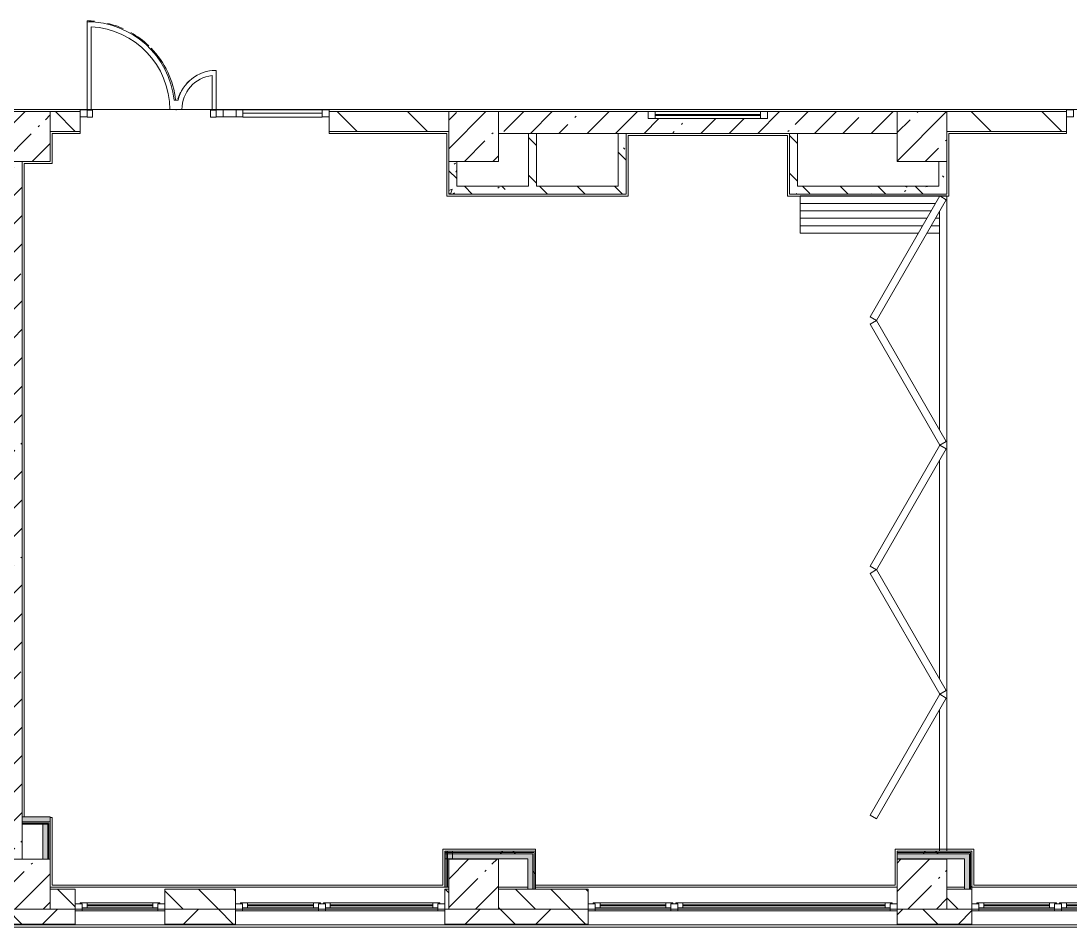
# Model space of a CAD drawing. Header units: millimetres. Extents: x 81671 to 282875, y -8553 to 29000.
# Drawn here: x 195376 to 205904, y -280 to 8808 of the extents above; entities that cross this region are included whole.
import ezdxf

# ---------------------------------------------------------------- set-up
doc = ezdxf.new("R2010")
doc.units = ezdxf.units.MM
for name, color, linetype, lineweight, true_color in [('A-DETL-GENF-4', 7, 'Continuous', 5, 0xaaaaaa), ('A-DOOR-6', 7, 'Continuous', 5, 0xaaaaaa), ('A-DOOR-FRAM-4', 7, 'Continuous', 5, 0xaaaaaa), ('A-FLOR-3', 7, 'Continuous', 5, 0xaaaaaa), ('I-WALL-3', 7, 'Continuous', 5, 0xe7e7e7), ('I-WALL-4', 7, 'Continuous', 9, 0xe7e7e7), ('I-WALL-7', 7, 'Continuous', 5, 0x787878)]:
    doc.layers.add(name, color=color, linetype=linetype, lineweight=lineweight, true_color=true_color)
for name, color, linetype, lineweight in [('A-GLAZ-3', 7, 'Continuous', 5), ('A-GLAZ-CURT-2', 7, 'Continuous', 5), ('A-GLAZ-CWMG-2', 7, 'Continuous', 5), ('A-WALL', 7, 'Continuous', 9), ('A-WALL-4', 7, 'Continuous', 5), ('I-WALL-5', 7, 'Continuous', 5), ('S-COLS-2', 7, 'Continuous', 5)]:
    doc.layers.add(name, color=color, linetype=linetype, lineweight=lineweight)
pattern_1 = [(45, (147759.1, 0), (-285.123, 285.123), []), (45, (148044.2, 0), (-285.123, 285.123), [504.031, -100.806, 16.764, -84.042])]
pattern_2 = [(135, (147759.1, 0), (-353.5534, -353.5534), [])]
pattern_3 = [(135, (147759.1, 0), (-377.171, -377.171), [533.4, -88.9, 17.78, -88.9]), (135, (147759.1, 376.94), (-377.171, -377.171), []), (50, (147759.1, 0), (637.6445, -55.7866), [66.675, -733.425]), (355, (147759.1, 0), (-123.3494, 668.699), [53.34, -586.74]), (100.451, (147812.23, -4.65), (514.299, 612.908), [56.665, -623.315]), (46.184, (147759.1, 177.8), (948.776, -147.15), [100.012, -1100.137]), (96.636, (147838.2, 165.5), (830.909, 865.997), [84.998, -934.973]), (351.184, (147759.1, 177.8), (830.918, 865.988), [80.01, -880.11]), (21, (147848, 133.35), (530.6506, -357.9283), [66.675, -733.425]), (326, (147848, 133.35), (216.308, 644.6585), [53.34, -586.74]), (71.451, (147892.2, 103.5), (746.9596, 286.724), [56.665, -623.315]), (37.5, (147759.1, 0), (10.8105, 295.9426), [16.764, -562.864, 16.764, -578.866, -588.962]), (37.5, (147759.1, 0), (10.8105, 295.9426), [-1175.258, 16.764, -572.198]), (7.5, (147759.1, 0), (233.8692, 350.6318), [16.764, -322.834, 16.764, -549.529, -224.472]), (7.5, (147759.1, 0), (233.8692, 350.6318), [-905.891, 16.764, -207.708]), (327.5, (147560.85, 0), (474.5678, -20.0513), [16.764, -205.486, 16.764, -676.656, -920.115]), (327.5, (147560.85, 0), (474.5678, -20.0513), [-915.67, 16.764, -903.351]), (317.5, (147471.95, 0), (518.4522, 88.9934), [16.764, -272.161, 16.764, -443.738, -653.415]), (317.5, (147471.95, 0), (518.4522, 88.9934), [-749.427, 16.764, -636.651])]
pattern_4 = [(45, (147759.1, 0), (-530.33, 530.33), []), (135, (147759.1, 0), (-530.33, -530.33), [])]

# ---------------------------------------------------------------- blocks, each defined once
blk = doc.blocks.new('BSC_Колонна _Прямоугольная - 500х500-V48-1_4_3_птичка')
at = {"layer": 'S-COLS-2'}
h = blk.add_hatch(dxfattribs=at)
h.set_pattern_fill('FP_102', color=256, style=0, pattern_type=2)
h.set_pattern_definition([(45, (-47660, -7650), (-285.123, 285.123), []), (45, (-47374.88, -7650), (-285.123, 285.123), [504.031, -100.806, 16.764, -84.042])])
h.paths.add_polyline_path([(250, -250), (250, 250), (-250, 250), (-250, -250), (-30, -250)])
for p, q in [((250, 250), (-250, 250)), ((-250, 250), (-250, -250)), ((250, -250), (250, 250)), ((-250, -250), (250, -250))]:
    blk.add_line(p, q, dxfattribs=at)
blk = doc.blocks.new('BSC_Колонна _Прямоугольная - 500х500-V49-1_4_3_птичка')
at = {"layer": 'S-COLS-2'}
h = blk.add_hatch(dxfattribs=at)
h.set_pattern_fill('FP_103', color=256, style=0, pattern_type=2)
h.set_pattern_definition([(45, (-52160, -7650), (-285.123, 285.123), []), (45, (-51874.88, -7650), (-285.123, 285.123), [504.031, -100.806, 16.764, -84.042])])
h.paths.add_polyline_path([(-250, -250), (250, -250), (250, 250), (-250, 250), (-250, 30)])
for p, q in [((250, 250), (-250, 250)), ((-250, 250), (-250, -250)), ((250, -250), (250, 250)), ((-250, -250), (250, -250))]:
    blk.add_line(p, q, dxfattribs=at)
blk = doc.blocks.new('BSC_Колонна _Прямоугольная - 500х500-V55-1_4_3_птичка')
at = {"layer": 'S-COLS-2'}
h = blk.add_hatch(dxfattribs=at)
h.set_pattern_fill('FP_109', color=256, style=0, pattern_type=2)
h.set_pattern_definition([(45, (-47660, -150), (-285.123, 285.123), []), (45, (-47374.88, -150), (-285.123, 285.123), [504.031, -100.806, 16.764, -84.042])])
h.paths.add_polyline_path([(250, -250), (250, 250), (-250, 250), (-250, -250)])
for p, q in [((250, 250), (-250, 250)), ((-250, 250), (-250, -250)), ((250, -250), (250, 250)), ((-250, -250), (250, -250))]:
    blk.add_line(p, q, dxfattribs=at)
blk = doc.blocks.new('BSC_Колонна _Прямоугольная - 500х500-V56-1_4_3_птичка')
at = {"layer": 'S-COLS-2'}
h = blk.add_hatch(dxfattribs=at)
h.set_pattern_fill('FP_110', color=256, style=0, pattern_type=2)
h.set_pattern_definition([(45, (-52160, -150), (-285.123, 285.123), []), (45, (-51874.88, -150), (-285.123, 285.123), [504.031, -100.806, 16.764, -84.042])])
h.paths.add_polyline_path([(-250, -250), (250, -250), (250, 250), (-250, 250), (-250, -245)])
for p, q in [((250, 250), (-250, 250)), ((-250, 250), (-250, -250)), ((250, -250), (250, 250)), ((-250, -250), (250, -250))]:
    blk.add_line(p, q, dxfattribs=at)
blk = doc.blocks.new('120_Окно_СКБ_1Ст - 120_Окно_СКБ_1Ст 900х2500_h_-20664874-1_4_3_птичка')
at = {"layer": 'A-GLAZ-3'}
for p, q in [((-450, -127), (-450, -57)), ((-450, -57), (-380, -57)), ((450, -57), (-450, -57)), ((-380, -57), (-380, -127)), ((380, -87), (-380, -87)), ((-380, -87), (-380, -127)), ((-330, -137), (-330, -87)), ((330, -137), (330, -87)), ((380, -127), (380, -57)), ((380, -57), (450, -57)), ((380, -127), (380, -87)), ((450, -57), (450, -127)), ((-380, -127), (-450, -127)), ((-450, -127), (-400, -127)), ((-380, -127), (-400, -127)), ((-400, -127), (-400, -137)), ((-400, -137), (400, -137)), ((400, -137), (-400, -137)), ((-330, -107), (330, -107)), ((330, -117), (-330, -117)), ((450, -127), (380, -127)), ((400, -127), (380, -127)), ((400, -127), (450, -127)), ((400, -137), (400, -127))]:
    blk.add_line(p, q, dxfattribs=at)
blk = doc.blocks.new('120_Окно_СКБ_2Ст - 120_Окно_СКБ_2Ст 2100х2500 _мал створка справа_-V69-1_4_3_птичка')
at = {"layer": 'A-GLAZ-3'}
for p, q in [((-1050, -127), (-1050, -57)), ((-1050, -57), (-980, -57)), ((1050, -57), (-1050, -57)), ((-980, -57), (-980, -127)), ((150, -87), (-980, -87)), ((-980, -87), (-980, -127)), ((-930, -137), (-930, -87)), ((100, -137), (100, -87)), ((150, -127), (150, -57)), ((150, -57), (220, -57)), ((150, -127), (150, -87)), ((220, -57), (220, -127)), ((980, -87), (220, -87)), ((220, -87), (220, -127)), ((270, -137), (270, -87)), ((930, -137), (930, -87)), ((980, -127), (980, -57)), ((980, -57), (1050, -57)), ((980, -127), (980, -87)), ((1050, -57), (1050, -127)), ((-980, -127), (-1050, -127)), ((-1050, -127), (-1000, -127)), ((-980, -127), (-1000, -127)), ((-1000, -127), (-1000, -137)), ((-1000, -137), (170, -137)), ((170, -137), (-1000, -137)), ((-930, -107), (100, -107)), ((100, -117), (-930, -117)), ((220, -127), (150, -127)), ((170, -127), (150, -127)), ((170, -127), (200, -127)), ((170, -137), (170, -127)), ((220, -127), (200, -127)), ((200, -127), (200, -137)), ((200, -137), (1000, -137)), ((1000, -137), (200, -137)), ((270, -107), (930, -107)), ((930, -117), (270, -117)), ((1050, -127), (980, -127)), ((1000, -127), (980, -127)), ((1000, -127), (1050, -127)), ((1000, -137), (1000, -127))]:
    blk.add_line(p, q, dxfattribs=at)
blk = doc.blocks.new('120_Окно_СКБ_2Ст - 120_Окно_СКБ_2Ст 3100х2500 _мал_створка слева_-22446080-1_4_3_птичка')
at = {"layer": 'A-GLAZ-3'}
for p, q in [((-1550, -127), (-1550, -57)), ((-1550, -57), (-1480, -57)), ((1550, -57), (-1550, -57)), ((-1480, -57), (-1480, -127)), ((650, -87), (-1480, -87)), ((-1480, -87), (-1480, -127)), ((-1430, -137), (-1430, -87)), ((600, -137), (600, -87)), ((650, -127), (650, -57)), ((650, -57), (720, -57)), ((650, -127), (650, -87)), ((720, -57), (720, -127)), ((1480, -87), (720, -87)), ((720, -87), (720, -127)), ((770, -137), (770, -87)), ((1430, -137), (1430, -87)), ((1480, -127), (1480, -57)), ((1480, -57), (1550, -57)), ((1480, -127), (1480, -87)), ((1550, -57), (1550, -127)), ((-1480, -127), (-1550, -127)), ((-1550, -127), (-1500, -127)), ((-1480, -127), (-1500, -127)), ((-1500, -127), (-1500, -137)), ((-1500, -137), (670, -137)), ((670, -137), (-1500, -137)), ((-1430, -107), (600, -107)), ((600, -117), (-1430, -117)), ((720, -127), (650, -127)), ((670, -127), (650, -127)), ((670, -127), (700, -127)), ((670, -137), (670, -127)), ((720, -127), (700, -127)), ((700, -127), (700, -137)), ((700, -137), (1500, -137)), ((1500, -137), (700, -137)), ((770, -107), (1430, -107)), ((1430, -117), (770, -117)), ((1550, -127), (1480, -127)), ((1500, -127), (1480, -127)), ((1500, -127), (1550, -127)), ((1500, -137), (1500, -127))]:
    blk.add_line(p, q, dxfattribs=at)
blk = doc.blocks.new('DOR__перегородка__Прямоугольная - ТП-3_ Вн_ДПГ_6820х3300h-19315679-1_4_3_птичка')
at = {"layer": 'A-DOOR-6'}
for p, q in [((6445, 1474), (6820, 1474)), ((6445, 1474), (6445, 288)), ((6520, 1474), (6520, 244)), ((6595, 1474), (6595, 201)), ((6670, 1474), (6670, 158)), ((6745, 1474), (6745, 114)), ((6820, 1474), (6820, 0)), ((6445, 201), (6445, 75)), ((6520, 158), (6520, 75)), ((6595, 114), (6595, 75)), ((246, 75), (1664, 75)), ((246, 0), (6820, 0)), ((1814, 75), (1827, 75)), ((1977, 75), (4164, 75)), ((4314, 75), (4325, 75)), ((4475, 75), (6663, 75)), ((6813, 75), (6820, 75))]:
    blk.add_line(p, q, dxfattribs=at)
at = {"layer": 'A-DOOR-FRAM-4'}
for p, q in [((570, 707), (608, 772)), ((608, 772), (1820, 72)), ((1821, 72), (3033, 772)), ((3033, 772), (3071, 707)), ((3070, 707), (3107, 772)), ((3107, 772), (4320, 72)), ((4319, 72), (5532, 772)), ((5532, 772), (5569, 707)), ((5569, 707), (5607, 772)), ((5607, 772), (6819, 72)), ((1783, 7), (570, 707)), ((3071, 707), (1858, 7)), ((4282, 7), (3070, 707)), ((5569, 707), (4357, 7)), ((6781, 7), (5569, 707)), ((1820, 72), (1783, 7)), ((1858, 7), (1821, 72)), ((4320, 72), (4282, 7)), ((4357, 7), (4319, 72)), ((6819, 72), (6781, 7))]:
    blk.add_line(p, q, dxfattribs=at)
blk = doc.blocks.new('BSC_Колонна _Прямоугольная - 500х500-V78-1_4_3_птичка')
at = {"layer": 'S-COLS-2'}
h = blk.add_hatch(dxfattribs=at)
h.set_pattern_fill('FP_138', color=256, style=0, pattern_type=2)
h.set_pattern_definition([(45, (-56660, -150), (-285.123, 285.123), []), (45, (-56374.88, -150), (-285.123, 285.123), [504.031, -100.806, 16.764, -84.042])])
h.paths.add_polyline_path([(84, -250), (250, -250), (250, 250), (-250, 250), (-250, -250)])
for p, q in [((250, 250), (-250, 250)), ((-250, 250), (-250, -250)), ((250, -250), (250, 250)), ((-250, -250), (250, -250))]:
    blk.add_line(p, q, dxfattribs=at)
blk = doc.blocks.new('BSC_Колонна _Прямоугольная - 500х500-V79-1_4_3_птичка')
at = {"layer": 'S-COLS-2'}
h = blk.add_hatch(dxfattribs=at)
h.set_pattern_fill('FP_139', color=256, style=0, pattern_type=2)
h.set_pattern_definition([(45, (-56660, -7650), (-285.123, 285.123), []), (45, (-56374.88, -7650), (-285.123, 285.123), [504.031, -100.806, 16.764, -84.042])])
h.paths.add_polyline_path([(250, -250), (250, 250), (-250, 250), (-250, -250), (243, -250)])
for p, q in [((250, 250), (-250, 250)), ((-250, 250), (-250, -250)), ((250, -250), (250, 250)), ((-250, -250), (250, -250))]:
    blk.add_line(p, q, dxfattribs=at)
blk = doc.blocks.new('Прямоугольный импост - 50 x 70 мм-31700031-1_4_3_птичка')
at = {"layer": 'A-GLAZ-CWMG-2'}
for p, q in [((-70, 35), (0, 35)), ((-70, -35), (-70, 35)), ((0, 35), (0, -35)), ((0, -35), (-70, -35))]:
    blk.add_line(p, q, dxfattribs=at)
blk = doc.blocks.new('Дверь_Витражная_остекление_ - ДВН_ДАО_Главный вход_1200 в свету-V198-1_4_3_птичка')
at = {"layer": 'A-DETL-GENF-4'}
for p, q in [((-607.5, 925), (-647.5, 925)), ((-647.5, 925), (-647.5, 917)), ((-607.5, 914.7), (-607.5, 925)), ((647.5, 430), (607.5, 430)), ((-647.5, 30), (-607.5, 30)), ((-592.5, 30), (-647.5, 30)), ((-607.5, 30), (-607.5, 37)), ((-592.5, -40), (-592.5, 30)), ((592.5, -40), (592.5, 30)), ((592.5, 30), (647.5, 30)), ((607.5, 37), (607.5, 30)), ((607.5, 30), (647.5, 30)), ((-647.5, -40), (-592.5, -40)), ((647.5, -40), (592.5, -40))]:
    blk.add_line(p, q, dxfattribs=at)
at = {"layer": 'A-DOOR-6'}
blk.add_line((-647.5, 925), (-647.5, 917), dxfattribs=at)
for centre, radius, start, end in [((-647.5, 30), 895, 85.18514, 90), ((-647.5, 30), 895, 66.09157, 76.75735), ((-647.5, 30), 895, 46.29046, 60.65283), ((-647.5, 30), 895, 6.49726, 44.08654), ((647.5, 30), 400, 132.31117, 137.0053), ((647.5, 30), 400, 111.27932, 114.05027), ((647.5, 30), 400, 152.83924, 163.42706), ((647.5, 30), 400, 178.97108, 180), ((-647.5, 30), 895, 360, 0.45558)]:
    blk.add_arc(centre, radius, start, end, dxfattribs=at)
blk = doc.blocks.new('Системная панель - Стемалит - 40мм-31720939-1_4_3_птичка')
at = {"layer": 'A-GLAZ-CURT-2'}
for p, q in [((65, 35), (-65, 35)), ((-65, 35), (-65, -35)), ((65, -35), (65, 35)), ((-65, -35), (65, -35))]:
    blk.add_line(p, q, dxfattribs=at)
blk = doc.blocks.new('Прямоугольный импост - 50 x 70 мм-31687886-1_4_3_птичка')
at = {"layer": 'A-GLAZ-CWMG-2'}
for p, q in [((-35, 35), (35, 35)), ((-35, -35), (-35, 35)), ((35, 35), (35, -35)), ((35, -35), (-35, -35))]:
    blk.add_line(p, q, dxfattribs=at)
blk = doc.blocks.new('Прямоугольный импост - 50 x 70 мм-V194-1_4_3_птичка')
at = {"layer": 'A-GLAZ-CWMG-2'}
for p, q in [((0, 35), (-70, 35)), ((-70, 35), (-70, -35)), ((0, -35), (0, 35)), ((-70, -35), (0, -35))]:
    blk.add_line(p, q, dxfattribs=at)
blk = doc.blocks.new('Системная панель - Стекло - 40мм-V199-1_4_3_птичка')
at = {"layer": 'A-GLAZ-CURT-2'}
for p, q in [((397.5, 0), (-397.5, 0)), ((-397.5, 0), (-397.5, -40)), ((397.5, -40), (397.5, 0)), ((-397.5, -40), (397.5, -40))]:
    blk.add_line(p, q, dxfattribs=at)
blk = doc.blocks.new('Прямоугольный импост - 50 x 70 мм-31702100-1_4_3_птичка')
at = {"layer": 'A-GLAZ-CWMG-2'}
for p, q in [((-35, 35), (35, 35)), ((-35, -35), (-35, 35)), ((35, 35), (35, -35)), ((35, -35), (-35, -35))]:
    blk.add_line(p, q, dxfattribs=at)
blk = doc.blocks.new('Прямоугольный импост - 50 x 70 мм-31720914-1_4_3_птичка')
at = {"layer": 'A-GLAZ-CWMG-2'}
blk.add_line((24940, 7918), (24145, 7918), dxfattribs=at)
blk = doc.blocks.new('120_Окно_СКБ_1Ст - 120_Окно_СКБ_1Ст 400х1200 EI30-24228621-1_4_3_птичка')
at = {"layer": 'A-GLAZ-3'}
for p, q in [((-600, 40), (-600, 110)), ((-600, 110), (-530, 110)), ((600, 110), (-600, 110)), ((-530, 110), (-530, 40)), ((530, 40), (530, 110)), ((530, 110), (600, 110)), ((600, 110), (600, 40)), ((-530, 40), (-600, 40)), ((-600, 40), (600, 40)), ((530, 80), (-530, 80)), ((530, 70), (-530, 70)), ((600, 40), (530, 40))]:
    blk.add_line(p, q, dxfattribs=at)

msp = doc.modelspace()

# ---------------------------------------------------------------- hatches: boundary and pattern name
at = {"layer": 'A-WALL-4'}
h = msp.add_hatch(dxfattribs=at)
h.set_pattern_fill('FP_129', color=256, style=0, pattern_type=2)
h.set_pattern_definition([(135, (147759.1, 0), (-176.7767, -176.7767), [])])
h.paths.add_polyline_path([(204669.1, -100), (204919.1, -100), (204919.1, 100), (204669.1, 100), (204669.1, 33.3)])
h.paths.add_polyline_path([(195669.1, -100), (195919.1, -100), (195919.1, 100), (195669.1, 100)])
h.paths.add_polyline_path([(196819.1, -100), (197530.6, -100), (197530.6, 100), (196819.1, 100)])
h.paths.add_polyline_path([(212919.1, -100), (213169.1, -100), (213169.1, 100), (212919.1, 100)])
h.paths.add_polyline_path([(211845.1, -100), (212019.1, -100), (212019.1, 100), (211469.1, 100), (211469.1, -100)])
h.paths.add_polyline_path([(199630.6, -100), (199669.1, -94.7), (199669.1, 100), (199630.6, 100)])
h.paths.add_polyline_path([(209169.1, -100), (209369.1, -100), (209369.1, 100), (209169.1, 100), (209169.1, 42.9)])
h.paths.add_polyline_path([(200169.1, -100), (201069.1, -100), (201069.1, 100), (200169.1, 100), (200169.1, -25.1)])
h.paths.add_polyline_path([(207649.9, -100), (207769.1, -100), (207769.1, 100), (207019.1, 100), (207019.1, -100)])
h = msp.add_hatch(dxfattribs=at)
h.set_pattern_fill('FP_118', color=256, style=0, pattern_type=2)
h.set_pattern_definition([(45, (147759.1, 0), (-353.5534, 353.5534), []), (135, (147759.1, 0), (-353.5534, -353.5534), [])])
h.paths.add_polyline_path([(223452.9, -250), (223459.1, -250), (223459.1, -100), (221739.1, -100), (221739.1, -250), (223451.2, -250)])
h.paths.add_polyline_path([(214819.1, -250), (218419.1, -250), (218419.1, -100), (214819.1, -100), (214819.1, -113)])
h.paths.add_polyline_path([(219319.1, -250), (220039.1, -250), (220039.1, -100), (219319.1, -101.8), (219319.1, -118)])
h.paths.add_polyline_path([(213919.1, -250), (213919.1, -100), (212919.1, -100), (212919.1, -250)])
h.paths.add_polyline_path([(204169.1, -250), (204919.1, -250), (204919.1, -100), (204169.1, -100), (204169.1, -139.5)])
h.paths.add_polyline_path([(212019.1, -250), (212019.1, -100), (211469.1, -100), (211469.1, -250), (211845.1, -250)])
h.paths.add_polyline_path([(209369.1, -250), (209369.1, -100), (208669.1, -100), (208669.1, -250), (208698.7, -250)])
h.paths.add_polyline_path([(207019.1, -250), (207769.1, -250), (207769.1, -100), (207019.1, -100), (207019.1, -132.4)])
h.paths.add_polyline_path([(200308.3, -250), (201069.1, -250), (201069.1, -100), (199630.6, -100), (199630.6, -250)])
h.paths.add_polyline_path([(196819.1, -250), (197530.6, -250), (197530.6, -100), (196819.1, -100), (196819.1, -157.7)])
h.paths.add_polyline_path([(190496.6, -250), (192069.1, -250), (192069.1, -100), (190496.6, -100), (190496.6, -173.5)])
h.paths.add_polyline_path([(195919.1, -250), (195919.1, -100), (195169.1, -100), (195169.1, -250)])
h.paths.add_polyline_path([(184576.2, -250), (184849.1, -250), (184849.1, -100), (183729.1, -100), (183729.1, -250)])
h.paths.add_polyline_path([(186673.8, -250), (186799.1, -250), (186799.1, -100), (185749.1, -100), (185749.1, -250)])
h.paths.add_polyline_path([(187722.6, -250), (188396.6, -250), (188396.6, -100), (187699.1, -100), (187699.1, -250)])
h.paths.add_polyline_path([(181629.1, -250), (181629.1, -100), (180769.1, -100), (180769.1, -250)])
h.paths.add_polyline_path([(177969.1, -250), (177969.1, -100), (176968.8, -100), (176968.8, -250), (177234.6, -250)])
h.paths.add_polyline_path([(175069.1, -250), (176068.8, -250), (176068.8, -100), (175069.1, -100), (175069.1, -211.8)])
h.paths.add_polyline_path([(163369.1, -250), (163369.1, -100), (162619.1, -100), (162619.1, -250)])
h.paths.add_polyline_path([(174169.1, -250), (174169.1, -100), (173194.1, -100), (173194.1, -250), (174088.2, -250)])
h.paths.add_polyline_path([(164269.1, -250), (165019.1, -250), (165019.1, -100), (164269.1, -100), (164269.1, -238.7)])
h.paths.add_polyline_path([(170394.1, -250), (170394.1, -100), (169369.1, -100), (169369.1, -250), (169893, -250)])
h.paths.add_polyline_path([(168469.1, -250), (168469.1, -100), (167119.1, -100), (167119.1, -250), (167795.4, -250)])
h.paths.add_polyline_path([(157669.1, -250), (157669.1, -100), (156918.8, -100), (156918.8, -250), (157307.3, -250)])
h.paths.add_polyline_path([(159769.1, -250), (160519.1, -248), (160519.1, -100), (159769.1, -100), (159769.1, -249.9)])
h.paths.add_polyline_path([(155419.1, -250), (156018.8, -250), (156018.8, -100), (154589.1, -100), (154589.1, -250), (155209.7, -250)])
h.paths.add_polyline_path([(151489.1, -250), (151489.1, -100), (147499.1, -100), (147499.1, -250), (151269.1, -250)])
at = {"layer": 'I-WALL-3'}
for points in [[(195389.1, 775), (195669.1, 775), (195669.1, 825), (195389.1, 820)], [(195594.1, 400), (195644.1, 400), (195644.1, 750), (195594.1, 750), (195594.1, 500)], [(199649.1, 405), (200464.1, 405), (200464.1, 455), (199630.6, 455), (199630.6, 405)], [(200514.1, 100), (200514.1, 455), (200464.1, 455), (200464.1, 100)], [(204503.5, 405), (204844.1, 405), (204844.1, 455), (204169.1, 455), (204169.1, 405)]]:
    msp.add_hatch(color=256, dxfattribs=at).paths.add_polyline_path(points)
h = msp.add_hatch(color=256, dxfattribs=at)
h.paths.add_polyline_path([(199655.6, 120), (199669.1, 120), (199669.1, 400), (199655.6, 405)])
h.paths.add_polyline_path([(199655.6, 455), (199705.6, 455), (199705.6, 480), (199655.6, 480)])
at = {"layer": 'I-WALL-4'}
msp.add_hatch(color=256, dxfattribs=at).paths.add_polyline_path([(204894.1, 100), (204894.1, 455), (204844.1, 455), (204844.1, 100)])
at = {"layer": 'I-WALL-5'}
h = msp.add_hatch(dxfattribs=at)
h.set_pattern_fill('FP_128', color=256, style=0, pattern_type=2)
h.set_pattern_definition(pattern_2)
h.paths.add_polyline_path([(198469.1, 7700), (199669.1, 7700), (199669.1, 7900), (198469.1, 7900), (198469.1, 7874.5)])
h.paths.add_polyline_path([(195689.1, 7700), (195969.1, 7700), (195969.1, 7900), (195669.1, 7900), (195669.1, 7700)])
h = msp.add_hatch(dxfattribs=at)
h.set_pattern_fill('FP_98', color=256, style=0, pattern_type=2)
h.set_pattern_definition(pattern_1)
h.paths.add_polyline_path([(200169.1, 7680), (204169.1, 7680), (204169.1, 7900), (202869.1, 7900), (202869.1, 7830), (201669.1, 7830), (201669.1, 7900), (200169.1, 7900), (200169.1, 7874.5)])
h = msp.add_hatch(dxfattribs=at)
h.set_pattern_fill('FP_128', color=256, style=0, pattern_type=2)
h.set_pattern_definition(pattern_2)
h.paths.add_polyline_path([(208369.1, 7700), (208669.1, 7700), (208669.1, 7900), (208369.1, 7900), (208369.1, 7874.5)])
h.paths.add_polyline_path([(205552.3, 7700), (205869.1, 7700), (205869.1, 7900), (204669.1, 7900), (204669.1, 7700), (204939.1, 7700)])
h = msp.add_hatch(dxfattribs=at)
h.set_pattern_fill('FP_98', color=256, style=0, pattern_type=2)
h.set_pattern_definition(pattern_1)
h.paths.add_polyline_path([(195169.1, 400), (195389.1, 400), (195389.1, 7400), (195169.1, 7400), (195169.1, 500)])
h = msp.add_hatch(dxfattribs=at)
h.set_pattern_fill('FP_216', color=256, style=0, pattern_type=2)
h.set_pattern_definition(pattern_4)
h.paths.add_polyline_path([(200526.6, 467.5), (200526.6, 480), (199705.6, 478.9), (199705.6, 467.5), (200514.1, 467.5)])
h.paths.add_polyline_path([(199630.6, 467.5), (199655.6, 467.5), (199655.6, 480), (199630.6, 480)])
h = msp.add_hatch(dxfattribs=at)
h.set_pattern_fill('FP_216', color=256, style=0, pattern_type=2)
h.set_pattern_definition(pattern_4)
h.paths.add_polyline_path([(199655.6, 455), (199655.6, 467.5), (199630.6, 467.5), (199630.6, 455), (199649.1, 455)])
h.paths.add_polyline_path([(199705.6, 455), (200514.1, 455), (200513.7, 467.5), (199705.6, 466.4)])
h = msp.add_hatch(dxfattribs=at)
h.set_pattern_fill('FP_216', color=256, style=0, pattern_type=2)
h.set_pattern_definition(pattern_4)
h.paths.add_polyline_path([(200526.6, 100), (200526.6, 467.5), (200514.1, 467.5), (200514.1, 100)])
h = msp.add_hatch(dxfattribs=at)
h.set_pattern_fill('FP_216', color=256, style=0, pattern_type=2)
h.set_pattern_definition(pattern_4)
h.paths.add_polyline_path([(200539.1, 100), (200536.3, 480), (200526.6, 480), (200526.6, 100)])
h = msp.add_hatch(dxfattribs=at)
h.set_pattern_fill('FP_216', color=256, style=0, pattern_type=2)
h.set_pattern_definition(pattern_4)
h.paths.add_polyline_path([(204169.1, 467.5), (204906.6, 467.5), (204906.6, 480), (204169.1, 480)])
h = msp.add_hatch(dxfattribs=at)
h.set_pattern_fill('FP_216', color=256, style=0, pattern_type=2)
h.set_pattern_definition(pattern_4)
h.paths.add_polyline_path([(204169.1, 455), (204894.1, 455), (204893.7, 467.5), (204169.1, 467.5)])
h = msp.add_hatch(dxfattribs=at)
h.set_pattern_fill('FP_216', color=256, style=0, pattern_type=2)
h.set_pattern_definition(pattern_4)
h.paths.add_polyline_path([(204906.6, 100), (204906.6, 467.5), (204894.1, 467.5), (204894.1, 100)])
h = msp.add_hatch(dxfattribs=at)
h.set_pattern_fill('FP_216', color=256, style=0, pattern_type=2)
h.set_pattern_definition(pattern_4)
h.paths.add_polyline_path([(204919.1, 100), (204919.1, 480), (204906.6, 480), (204906.6, 100)])
at = {"layer": 'I-WALL-7'}
h = msp.add_hatch(dxfattribs=at)
h.set_pattern_fill('FP_127', color=256, style=0, pattern_type=2)
h.set_pattern_definition(pattern_3)
h.paths.add_polyline_path([(200549.1, 7150), (200549.1, 7680), (200469.1, 7680), (200469.1, 7150), (200539.1, 7150)])
h = msp.add_hatch(dxfattribs=at)
h.set_pattern_fill('FP_127', color=256, style=0, pattern_type=2)
h.set_pattern_definition(pattern_3)
h.paths.add_polyline_path([(201449.1, 7150), (201449.1, 7680), (201369.1, 7680), (201369.1, 7150)])
h = msp.add_hatch(dxfattribs=at)
h.set_pattern_fill('FP_127', color=256, style=0, pattern_type=2)
h.set_pattern_definition(pattern_3)
h.paths.add_polyline_path([(203089.1, 7070), (203169.1, 7070), (203169.1, 7680), (203089.1, 7680), (203089.1, 7150)])
h = msp.add_hatch(dxfattribs=at)
h.set_pattern_fill('FP_127', color=256, style=0, pattern_type=2)
h.set_pattern_definition(pattern_3)
h.paths.add_polyline_path([(199669.1, 7070), (199749.1, 7070), (199749.1, 7400), (199669.1, 7400), (199669.1, 7150)])
h = msp.add_hatch(dxfattribs=at)
h.set_pattern_fill('FP_127', color=256, style=0, pattern_type=2)
h.set_pattern_definition(pattern_3)
h.paths.add_polyline_path([(204669.1, 7150), (204669.1, 7400), (204589.1, 7400), (204589.1, 7150), (204662.4, 7150)])
h = msp.add_hatch(dxfattribs=at)
h.set_pattern_fill('FP_127', color=256, style=0, pattern_type=2)
h.set_pattern_definition(pattern_3)
h.paths.add_polyline_path([(201449.1, 7070), (201449.1, 7150), (199749.1, 7150), (199749.1, 7070), (200539.1, 7070)])
h = msp.add_hatch(dxfattribs=at)
h.set_pattern_fill('FP_127', color=256, style=0, pattern_type=2)
h.set_pattern_definition(pattern_3)
h.paths.add_polyline_path([(204149.1, 7070), (204669.1, 7070), (204669.1, 7150), (203169.1, 7150), (203169.1, 7070), (203897.3, 7070)])

# ---------------------------------------------------------------- linework, layer by layer
at = {"layer": 'A-FLOR-3'}
for p, q in [((196039.1, 8800), (196039.1, 7920)), ((196079.1, 7920), (196079.1, 8749)), ((197294.1, 8260.7), (197294.1, 7920)), ((197334.1, 7920), (197334.1, 8313)), ((196952.2, 8012.8), (196914.2, 8012.8)), ((186499.1, 7920), (213675.4, 7920)), ((195969.1, 7700), (195969.1, 7680)), ((198469.1, 7680), (198469.1, 7700)), ((205869.1, 7700), (205869.1, 7680)), ((195969.1, 7680), (195689.1, 7680)), ((195689.1, 7680), (195689.1, 7380)), ((199649.1, 7680), (198469.1, 7680)), ((199649.1, 7050), (199649.1, 7680)), ((203069.1, 7660), (201469.1, 7660)), ((201469.1, 7660), (201469.1, 7050)), ((203069.1, 7050), (203069.1, 7660)), ((205869.1, 7680), (204689.1, 7680)), ((204689.1, 7680), (204689.1, 7050)), ((195689.1, 7380), (195409.1, 7380)), ((195409.1, 7380), (195409.1, 825)), ((201469.1, 7050), (199649.1, 7050)), ((204595.8, 7050), (203069.1, 7050)), ((204689.1, 7050), (204602.3, 7050)), ((195669.1, 820), (195689.1, 820)), ((195689.1, 820), (195689.1, 140)), ((199610.6, 140), (199610.6, 500)), ((199610.6, 500), (200539.1, 500)), ((200539.1, 500), (200539.1, 480)), ((204149.1, 140), (204149.1, 500)), ((204149.1, 500), (204939.1, 500)), ((204939.1, 500), (204939.1, 140)), ((195689.1, 140), (199610.6, 140)), ((200539.1, 140), (204149.1, 140)), ((204939.1, 140), (208649.1, 140))]:
    msp.add_line(p, q, dxfattribs=at)
for centre, radius, start, end in [((196039.1, 7920), 880, 6.05535, 90), ((196039.1, 7920), 830, 360, 87.23769), ((197334.1, 7920), 393, 90, 166.33705), ((197334.1, 7920), 343, 96.69696, 180)]:
    msp.add_arc(centre, radius, start, end, dxfattribs=at)
at = {"layer": 'A-WALL'}
for p, q in [((201449.1, 7680), (201369.1, 7680)), ((203169.1, 7680), (203089.1, 7680)), ((195389.1, 825), (195389.1, 750)), ((195389.1, 775), (195669.1, 775)), ((195389.1, 762.5), (195656.6, 762.5)), ((195644.1, 750), (195594.1, 750)), ((195644.1, 400), (195644.1, 750)), ((195656.6, 400), (195656.6, 762.5)), ((200526.6, 467.5), (199630.6, 467.5)), ((200514.1, 455), (199630.6, 455)), ((199643.1, 480), (199643.1, 120)), ((199655.6, 480), (199655.6, 120)), ((200514.1, 100), (200514.1, 455)), ((200526.6, 100), (200526.6, 467.5)), ((204906.6, 467.5), (204169.1, 467.5)), ((204894.1, 455), (204169.1, 455)), ((204894.1, 455), (204894.1, 100)), ((204906.6, 467.5), (204906.6, 100)), ((195919.1, -100), (195669.1, -100)), ((197530.6, -100), (196819.1, -100)), ((199669.1, -100), (199630.6, -100)), ((201069.1, -100), (200169.1, -100)), ((204919.1, -100), (204669.1, -100)), ((195169.1, -250), (195919.1, -250)), ((195169.1, -253), (195919.1, -253)), ((196819.1, -250), (197530.6, -250)), ((196819.1, -253), (197530.6, -253)), ((199630.6, -250), (201069.1, -250)), ((199630.6, -253), (201069.1, -253)), ((204169.1, -250), (204919.1, -250)), ((204169.1, -253), (204919.1, -253))]:
    msp.add_line(p, q, dxfattribs=at)
at = {"layer": 'A-WALL-4'}
for p, q in [((195919.1, 100), (195669.1, 100)), ((195919.1, -258), (195919.1, 100)), ((197530.6, 100), (196819.1, 100)), ((196819.1, 100), (196819.1, -258)), ((197530.6, -258), (197530.6, 100)), ((199669.1, 100), (199630.6, 100)), ((199630.6, 100), (199630.6, -258)), ((201069.1, 100), (200169.1, 100)), ((201069.1, -258), (201069.1, 100)), ((204844.1, 100), (204669.1, 100)), ((204919.1, -258), (204919.1, 100)), ((195919.1, -100), (196819.1, -100)), ((197530.6, -100), (199630.6, -100)), ((201069.1, -100), (204169.1, -100)), ((204169.1, -100), (204169.1, -258)), ((204919.1, -100), (207019.1, -100)), ((220039.1, -280), (147469.1, -280)), ((174169.1, -258), (197530.6, -258)), ((212019.1, -258), (197530.6, -258))]:
    msp.add_line(p, q, dxfattribs=at)
at = {"layer": 'I-WALL-5'}
for p, q in [((195969.1, 7900), (195669.1, 7900)), ((195969.1, 7700), (195969.1, 7900)), ((199669.1, 7900), (198469.1, 7900)), ((198469.1, 7900), (198469.1, 7700)), ((201669.1, 7900), (200169.1, 7900)), ((204169.1, 7900), (202869.1, 7900)), ((205869.1, 7900), (204669.1, 7900)), ((205869.1, 7700), (205869.1, 7900)), ((195669.1, 7700), (195969.1, 7700)), ((198469.1, 7700), (199669.1, 7700)), ((204669.1, 7700), (205869.1, 7700)), ((200169.1, 7680), (201369.1, 7680)), ((200469.1, 7680), (200469.1, 7150)), ((200549.1, 7150), (200549.1, 7680)), ((201369.1, 7680), (201369.1, 7150)), ((201449.1, 7070), (201449.1, 7680)), ((201449.1, 7680), (203089.1, 7680)), ((203089.1, 7680), (203089.1, 7070)), ((203169.1, 7150), (203169.1, 7680)), ((203169.1, 7680), (204169.1, 7680)), ((195389.1, 825), (195389.1, 7400)), ((199669.1, 7400), (199669.1, 7070)), ((199749.1, 7150), (199749.1, 7400)), ((204589.1, 7400), (204589.1, 7150)), ((204669.1, 7070), (204669.1, 7400)), ((199669.1, 7070), (201449.1, 7070)), ((200469.1, 7150), (199749.1, 7150)), ((201369.1, 7150), (200549.1, 7150)), ((203089.1, 7070), (204669.1, 7070)), ((204589.1, 7150), (203169.1, 7150)), ((195669.1, 825), (195389.1, 825)), ((195389.1, 400), (195389.1, 750)), ((195389.1, 750), (195594.1, 750)), ((195594.1, 750), (195594.1, 400)), ((195669.1, 400), (195669.1, 825)), ((200539.1, 480), (199630.6, 480)), ((199630.6, 480), (199630.6, 120)), ((199705.6, 400), (199705.6, 480)), ((200539.1, 100), (200539.1, 480)), ((204919.1, 480), (204169.1, 480)), ((204169.1, 480), (204169.1, 405)), ((204919.1, 100), (204919.1, 480)), ((199630.6, 405), (200464.1, 405)), ((200464.1, 405), (200464.1, 100)), ((204169.1, 405), (204844.1, 405)), ((204844.1, 405), (204844.1, 100)), ((195669.1, 120), (199669.1, 120)), ((200169.1, 120), (200464.1, 120)), ((200538.4, 120), (204169.1, 120)), ((204669.1, 120), (204844.1, 120)), ((204918.4, 120), (208669.1, 120)), ((204844.1, 100), (204919.1, 100))]:
    msp.add_line(p, q, dxfattribs=at)

# ---------------------------------------------------------------- block references
at = {"layer": 'A-DOOR-6'}
msp.add_blockref('Дверь_Витражная_остекление_ - ДВН_ДАО_Главный вход_1200 в свету-V198-1_4_3_птичка', (196686.6, 7883), dxfattribs=at)
at = {"layer": 'A-DOOR-6', "rotation": 89.99999999999955}
msp.add_blockref('DOR__перегородка__Прямоугольная - ТП-3_ Вн_ДПГ_6820х3300h-19315679-1_4_3_птичка', (204669.1, 233.9), dxfattribs=at)
at = {"layer": 'A-GLAZ-3'}
msp.add_blockref('120_Окно_СКБ_1Ст - 120_Окно_СКБ_1Ст 400х1200 EI30-24228621-1_4_3_птичка', (202269.1, 7790), dxfattribs=at)
at = {"layer": 'A-GLAZ-3', "rotation": 180}
for name, p in [('120_Окно_СКБ_1Ст - 120_Окно_СКБ_1Ст 900х2500_h_-20664874-1_4_3_птичка', (196369.1, -175)), ('120_Окно_СКБ_2Ст - 120_Окно_СКБ_2Ст 2100х2500 _мал створка справа_-V69-1_4_3_птичка', (198580.6, -175)), ('120_Окно_СКБ_2Ст - 120_Окно_СКБ_2Ст 3100х2500 _мал_створка слева_-22446080-1_4_3_птичка', (202619.1, -175)), ('120_Окно_СКБ_2Ст - 120_Окно_СКБ_2Ст 2100х2500 _мал створка справа_-V69-1_4_3_птичка', (205969.1, -175))]:
    msp.add_blockref(name, p, dxfattribs=at)
at = {"layer": 'A-GLAZ-CURT-2'}
for name, p in [('Системная панель - Стемалит - 40мм-31720939-1_4_3_птичка', (197469.1, 7883)), ('Системная панель - Стекло - 40мм-V199-1_4_3_птичка', (198001.6, 7883))]:
    msp.add_blockref(name, p, dxfattribs=at)
at = {"layer": 'A-GLAZ-CWMG-2', "rotation": 180}
for p in [(195969.1, 7883), (205869.1, 7883)]:
    msp.add_blockref('Прямоугольный импост - 50 x 70 мм-V194-1_4_3_птичка', p, dxfattribs=at)
at = {"layer": 'A-GLAZ-CWMG-2', "extrusion": (0, 0, -1), "rotation": 180}
for name, p in [('Прямоугольный импост - 50 x 70 мм-31687886-1_4_3_птичка', (-197369.1, 7883)), ('Прямоугольный импост - 50 x 70 мм-31702100-1_4_3_птичка', (-197569.1, 7883)), ('Прямоугольный импост - 50 x 70 мм-31700031-1_4_3_птичка', (-198469.1, 7883))]:
    msp.add_blockref(name, p, dxfattribs=at)
at = {"layer": 'A-GLAZ-CWMG-2'}
msp.add_blockref('Прямоугольный импост - 50 x 70 мм-31720914-1_4_3_птичка', (173459.1, 0), dxfattribs=at)
at = {"layer": 'S-COLS-2'}
for name, p in [('BSC_Колонна _Прямоугольная - 500х500-V48-1_4_3_птичка', (195419.1, 7650)), ('BSC_Колонна _Прямоугольная - 500х500-V49-1_4_3_птичка', (199919.1, 7650)), ('BSC_Колонна _Прямоугольная - 500х500-V79-1_4_3_птичка', (204419.1, 7650)), ('BSC_Колонна _Прямоугольная - 500х500-V55-1_4_3_птичка', (195419.1, 150)), ('BSC_Колонна _Прямоугольная - 500х500-V56-1_4_3_птичка', (199919.1, 150)), ('BSC_Колонна _Прямоугольная - 500х500-V78-1_4_3_птичка', (204419.1, 150))]:
    msp.add_blockref(name, p, dxfattribs=at)

doc.saveas('drawing.dxf')
